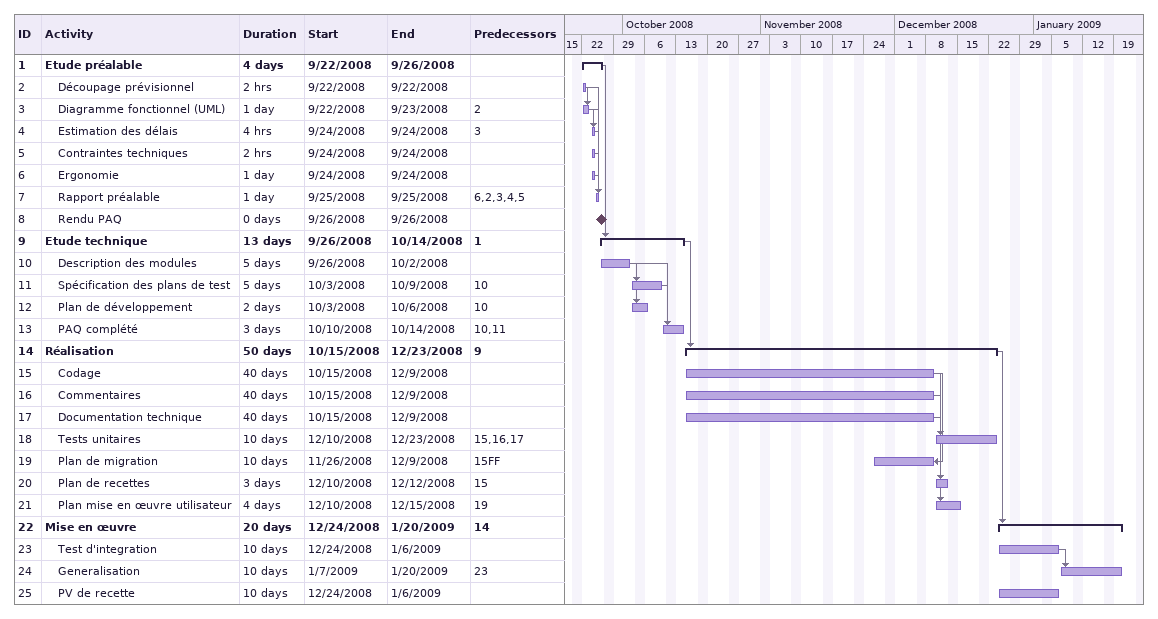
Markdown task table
| ID | Level | Task | Duration | Start | Finish | Predecessors |
|---|---|---|---|---|---|---|
| 1 | 1 | **Etude préalable** | 4d | 2008-09-22 | 2008-09-26 |  |
| 2 | 2 | Découpage prévisionnel | 2h | 2008-09-22 | 2008-09-22 |  |
| 3 | 2 | Diagramme fonctionnel (UML) | 1d | 2008-09-22 | 2008-09-23 | 2 |
| 4 | 2 | Estimation des délais | 4h | 2008-09-24 | 2008-09-24 | 3 |
| 5 | 2 | Contraintes techniques | 2h | 2008-09-24 | 2008-09-24 |  |
| 6 | 2 | Ergonomie | 1d | 2008-09-24 | 2008-09-24 |  |
| 7 | 2 | Rapport préalable | 1d | 2008-09-25 | 2008-09-25 | 6, 2, 3, 4, 5 |
| 8 | 2 | Rendu PAQ | 0d | 2008-09-26 | 2008-09-26 |  |
| 9 | 1 | **Etude technique** | 13d | 2008-09-26 | 2008-10-14 | 1 |
| 10 | 2 | Description des modules | 5d | 2008-09-26 | 2008-10-02 |  |
| 11 | 2 | Spécification des plans de test | 5d | 2008-10-03 | 2008-10-09 | 10 |
| 12 | 2 | Plan de développement | 2d | 2008-10-03 | 2008-10-06 | 10 |
| 13 | 2 | PAQ complété | 3d | 2008-10-10 | 2008-10-14 | 10, 11 |
| 14 | 1 | **Réalisation** | 50d | 2008-10-15 | 2008-12-23 | 9 |
| 15 | 2 | Codage | 40d | 2008-10-15 | 2008-12-09 |  |
| 16 | 2 | Commentaires | 40d | 2008-10-15 | 2008-12-09 |  |
| 17 | 2 | Documentation technique | 40d | 2008-10-15 | 2008-12-09 |  |
| 18 | 2 | Tests unitaires | 10d | 2008-12-10 | 2008-12-23 | 15, 16, 17 |
| 19 | 2 | Plan de migration | 10d | 2008-11-26 | 2008-12-09 | 15FF |
| 20 | 2 | Plan de recettes | 3d | 2008-12-10 | 2008-12-12 | 15 |
| 21 | 2 | Plan mise en œuvre utilisateur | 4d | 2008-12-10 | 2008-12-15 | 19 |
| 22 | 1 | **Mise en œuvre** | 20d | 2008-12-24 | 2009-01-20 | 14 |
| 23 | 2 | Test d'integration | 10d | 2008-12-24 | 2009-01-06 |  |
| 24 | 2 | Generalisation | 10d | 2009-01-07 | 2009-01-20 | 23 |
| 25 | 2 | PV de recette | 10d | 2008-12-24 | 2009-01-06 |  |
